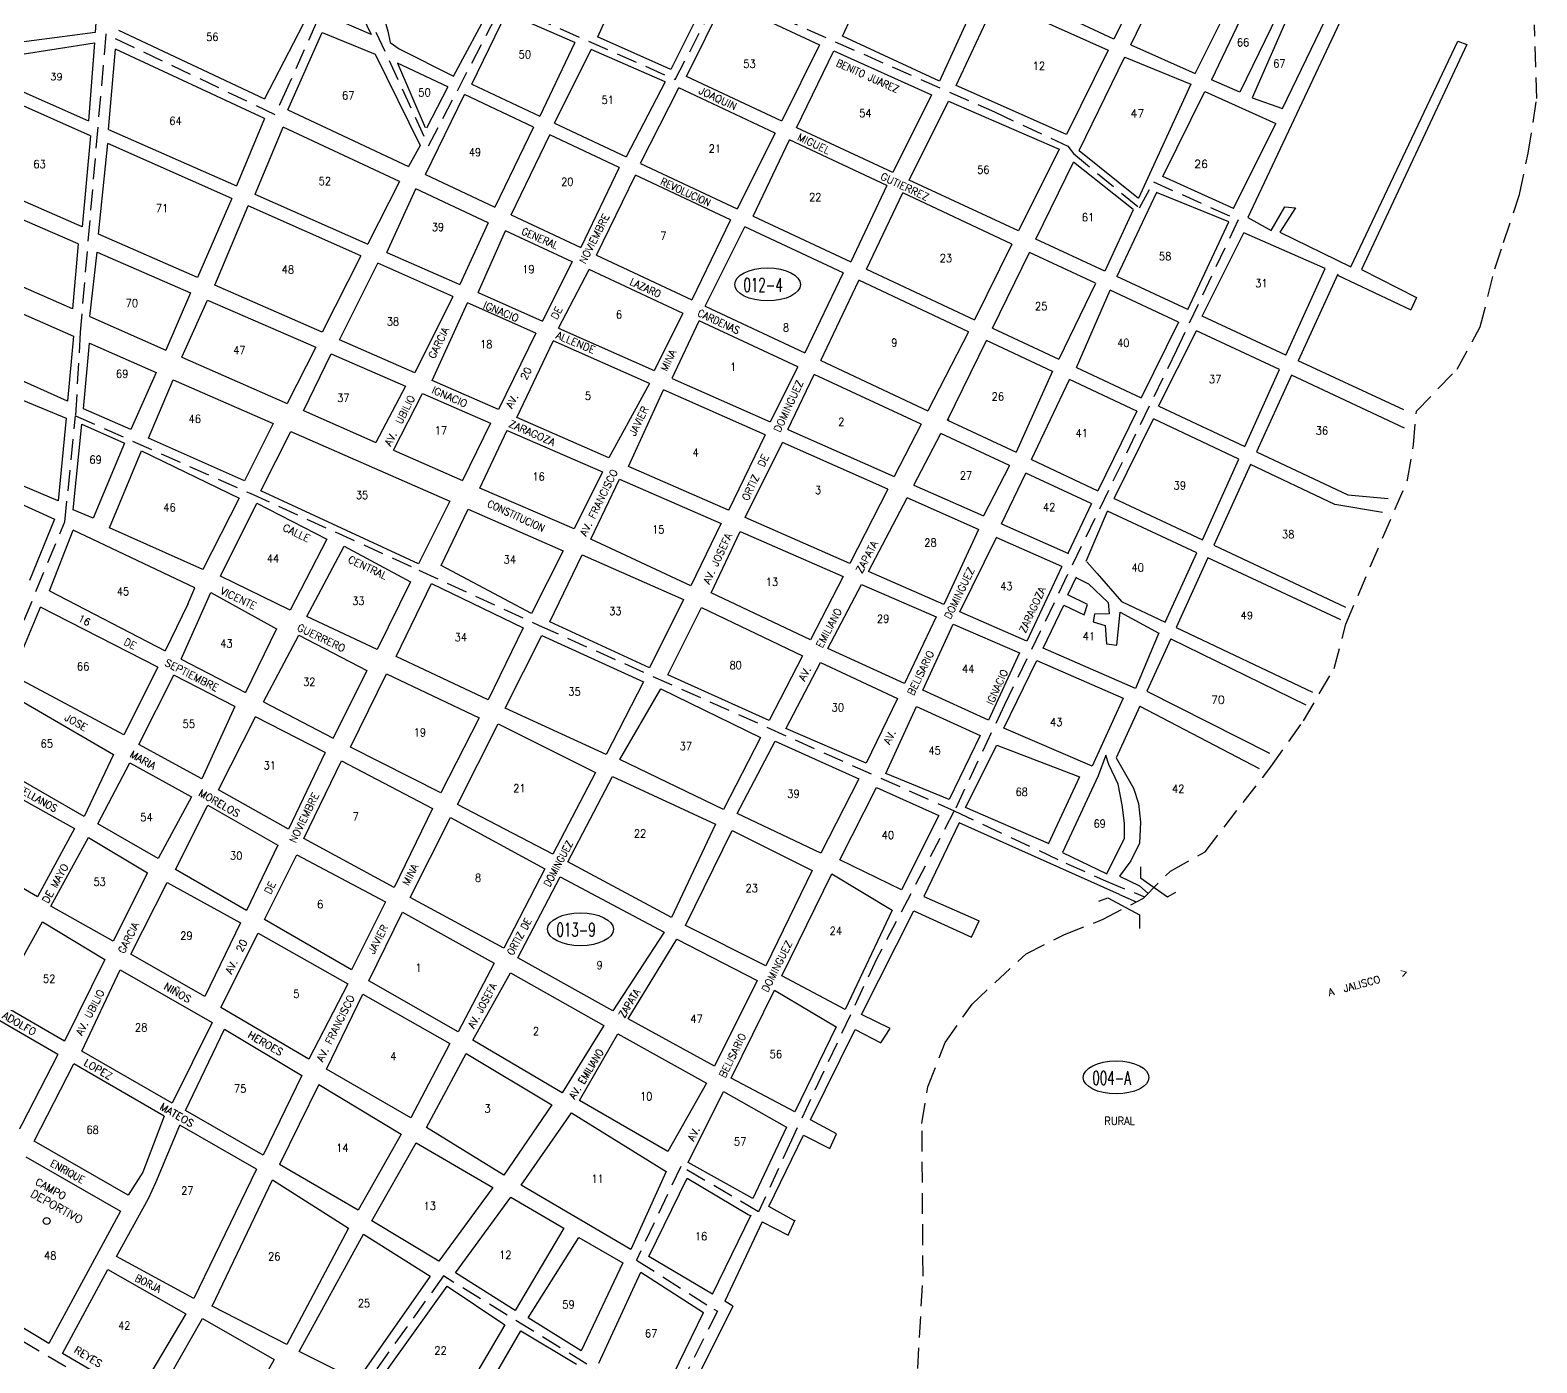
# Model space of a CAD drawing. Extents: x 601427 to 603706, y 1848435 to 1851452.
# Drawn here: x 602256 to 603706, y 1849515 to 1850797 of the extents above; entities that cross this region are included whole.
import ezdxf

# ---------------------------------------------------------------- set-up
doc = ezdxf.new("R2010")
doc.units = 0
doc.header["$LTSCALE"] = 80
doc.header["$MEASUREMENT"] = 0
doc.linetypes.add('HIDDEN', pattern=[0.375, 0.25, -0.125])
doc.layers.get('0').update_dxf_attribs({"linetype": 'CONTINUOUS'})
for name, color, linetype in [('4', 9, 'CONTINUOUS'), ('C', 1, 'CONTINUOUS'), ('D', 6, 'CONTINUOUS'), ('F', 15, 'CONTINUOUS')]:
    doc.layers.add(name, color=color, linetype=linetype)
doc.styles.add('ROMANS', font='romans', dxfattribs={"height": 7})

# ---------------------------------------------------------------- blocks, each defined once
blk = doc.blocks.new('ELL')
blk.add_circle((0, 0), 1)

msp = doc.modelspace()

# ---------------------------------------------------------------- linework, layer by layer
at = {"layer": '4', "color": 9, "linetype": 'HIDDEN'}
for points in [[(602556.9457, 1850860.131316), (602504.373433, 1850742.925361), (602492.096073, 1850715.725075), (602329.205836, 1850793.288524), (602304.491456, 1850506.640993), (602300.17005, 1850426.130109), (602468.092082, 1850351.522387), (602630.521338, 1850277.700009), (602746.076606, 1850224.356237), (603145.523089, 1850045.877303), (603071.074242, 1849904.062343), (602988.861399, 1849729.247604), (602957.24651, 1849660.233606), (602882.439843, 1849703.979447), (602839.821229, 1849613.729503), (602914.288193, 1849566.457376), (602917.667796, 1849564.766429), (602868.663561, 1849466.691518), (602654.05881, 1849598.585364), (602501.58863, 1849386.093551)], [(602563.962459, 1850849.579411), (602639.668967, 1850685.670817), (602711.246029, 1850822.72044), (602877.112106, 1850749.719133), (602921.15353, 1850834.36408), (603184.147875, 1850718.434226), (603254.901493, 1850685.583414), (603260.11925, 1850678.272885), (603323.775889, 1850626.054816), (603337.342057, 1850651.119489), (603418.73907, 1850614.566841), (603359.256638, 1850489.243476), (603193.975439, 1850148.141781), (603145.523089, 1850045.877303), (603252.717718, 1849995.707127), (603290.956738, 1849978.774692), (603328.638906, 1849963.184639)], [(603108.578646, 1849479.509985), (603115.447443, 1849598.312631), (603114.454881, 1849745.152265), (603120.015028, 1849780.389413), (603136.69547, 1849823.044908), (603162.642824, 1849860.136643), (603214.537532, 1849908.355899), (603251.605181, 1849926.901767), (603288.67283, 1849941.738461), (603327.593861, 1849962.138915), (603353.541215, 1849988.103129), (603386.902099, 1850006.648997), (603449.917102, 1850088.250814), (603481.424603, 1850132.760896), (603511.078722, 1850182.834739), (603522.199017, 1850225.490234), (603581.660915, 1850364.584241), (603587.257285, 1850398.184989), (603590.055471, 1850430.385706), (603629.230064, 1850470.98661), (603651.615546, 1850511.587514), (603665.606473, 1850567.588761), (603674.001029, 1850592.789322), (603689.224005, 1850639.06308), (603697.619023, 1850678.663962), (603706.01404, 1850731.465138), (603703.615463, 1850802.266715)], [(602342.629881, 1849480.650681), (602126.616578, 1849607.312831), (602049.039614, 1849657.841229), (602028.760615, 1849706.315036), (602009.608228, 1849759.298034), (602108.749999, 1849950.938666), (602227.496601, 1850174.01636), (602289.838129, 1850324.001519), (602300.17005, 1850426.130109)]]:
    msp.add_lwpolyline(points, dxfattribs=at)
at = {"layer": 'D', "color": 6, "linetype": 'CONTINUOUS'}
msp.add_circle((602272.251358, 1849651.397848), 3.271775, dxfattribs=at)
at = {"layer": 'F'}
for p, q in [((602340.8125, 1851094.125), (602318.875, 1850794.75)), ((602802.4375, 1850790.75), (602836.4375, 1850865.625)), ((603037.875, 1850791.25), (603075.375, 1850872)), ((603377.1875, 1850755.375), (603420.375, 1850841.875)), ((603435.5625, 1850838.25), (603392.9375, 1850749.25)), ((602908.375, 1850830.25), (602872.6875, 1850759.125)), ((602887.75, 1850752.375), (602924.125, 1850825.625)), ((602924.125, 1850825.625), (603015.875, 1850783.125)), ((603168.9375, 1850830.5), (603131.3125, 1850748.125)), ((603147.375, 1850744), (603185.875, 1850826)), ((603185.875, 1850826), (603293.5, 1850777.75)), ((603298.875, 1850788.5), (603222.5625, 1850824.125)), ((602519.1875, 1850802.875), (602482, 1850730.875)), ((602681.25, 1850745), (602714.8125, 1850813.875)), ((602504.4375, 1850720.375), (602537.25, 1850794.875)), ((603131.3125, 1850748.125), (603037.875, 1850791.25)), ((602318.1875, 1850784.875), (602312.6875, 1850710)), ((602331.8125, 1850701.5), (602338.5, 1850778.875)), ((602780.5, 1850785.25), (602746.6875, 1850714.375)), ((602760.8125, 1850707.75), (602796.0625, 1850778.5)), ((603015.875, 1850783.125), (602979.625, 1850709.75)), ((602993.875, 1850703), (603029.5625, 1850777.125)), ((603029.5625, 1850777.125), (603123.625, 1850734.875)), ((603315.25, 1850783), (603377.1875, 1850755.375)), ((602867.5, 1850747.25), (602829.9375, 1850675.375)), ((602636.9375, 1850658.125), (602674.1875, 1850735.125)), ((602843.6875, 1850669), (602880.4375, 1850741.625)), ((603123.625, 1850734.875), (603086.4375, 1850660.125)), ((603253.375, 1850696.75), (603147.375, 1850744)), ((603102.1875, 1850652.75), (603139.8125, 1850728.75)), ((603139.8125, 1850728.75), (603246.375, 1850682.625)), ((602481.75, 1850712.25), (602454.875, 1850647.25)), ((602472.75, 1850639.375), (602499.6875, 1850703.875)), ((602740.6875, 1850703.75), (602703.4375, 1850626.75)), ((602314.4375, 1850695.5), (602306.3125, 1850607.75)), ((602322.0625, 1850600.875), (602331.1875, 1850688)), ((602719.125, 1850619.375), (602756.375, 1850696.375)), ((602973.1875, 1850698.125), (602936.75, 1850625.25)), ((602951.9375, 1850618.25), (602987, 1850691.625)), ((603246.25, 1850682.5), (603245.5625, 1850683)), ((602823.125, 1850665), (602786.25, 1850587.875)), ((602611.8125, 1850651.625), (602581.4375, 1850591.375)), ((602599.625, 1850583.25), (602627.4375, 1850644.375)), ((602801.4375, 1850580.75), (602838.9375, 1850657.5)), ((603080.625, 1850647.75), (603046.125, 1850574.125)), ((603414.0625, 1850625.5), (603346.0625, 1850656.25)), ((602450.4375, 1850635.125), (602417.375, 1850559.125)), ((603060.9375, 1850567.125), (603096, 1850640.5)), ((602434.125, 1850551.75), (602466.1875, 1850628.125)), ((602930.125, 1850614.625), (602892.875, 1850537.75)), ((603317.625, 1850624.375), (603290.4375, 1850565.375)), ((602697.125, 1850611.875), (602669.9375, 1850552.25)), ((602687.3125, 1850544.625), (602713.8125, 1850604.125)), ((602906, 1850531.5), (602944.125, 1850608)), ((603383.9375, 1850521.875), (603424.125, 1850602.25)), ((602302.5625, 1850591.375), (602297.1875, 1850528.875)), ((602313.8125, 1850521.625), (602321, 1850583.375)), ((602574.5625, 1850580.125), (602537.5, 1850506.5)), ((602553.9375, 1850499.25), (602590.8125, 1850573)), ((602777.75, 1850574.375), (602749.4375, 1850517.125)), ((602764.875, 1850510.375), (602794.125, 1850566.75)), ((603038.625, 1850563.5), (603001.75, 1850486.5)), ((603514.25, 1850561.5), (603584.6875, 1850528.125)), ((602410.6875, 1850544.375), (602387, 1850489.375)), ((603017, 1850479.375), (603053.8125, 1850556.375)), ((603281.375, 1850553.5), (603246, 1850480.5)), ((603263, 1850472.5), (603295.5625, 1850546.875)), ((602402.4375, 1850482.5), (602427.1875, 1850537.25)), ((602662.9375, 1850541), (602626.625, 1850467.375)), ((602643.25, 1850460.125), (602677.125, 1850534.625)), ((602884.5, 1850524.625), (602856.9375, 1850469.625)), ((602874.0625, 1850462.125), (602900, 1850517.375)), ((603361.3125, 1850516), (603325.1875, 1850443.375)), ((602298.25, 1850502.625), (602292.25, 1850440.25)), ((602742.8125, 1850505.5), (602707.125, 1850432.125)), ((603342.125, 1850435.375), (603378.6875, 1850507.875)), ((602307.875, 1850432.875), (602313.5, 1850496)), ((602531.25, 1850492), (602503.75, 1850438)), ((602519.5, 1850431), (602545.9375, 1850485.625)), ((602724.5, 1850424.5), (602759.6875, 1850498)), ((602995, 1850473.125), (602968.4375, 1850420.375)), ((602292.25, 1850440.25), (602238, 1850464.625)), ((602377.6875, 1850467.875), (602353.3125, 1850413)), ((602370.4375, 1850404.625), (602394.125, 1850460.625)), ((602852.1875, 1850457), (602813.1875, 1850385.625)), ((602985.3125, 1850413), (603010.5625, 1850465.875)), ((603239.875, 1850468.875), (603205.0625, 1850391)), ((603219.9375, 1850384), (603256.25, 1850461.125)), ((602231.375, 1850448.375), (602291, 1850423.875)), ((602617.4375, 1850454.625), (602589.125, 1850400.375)), ((602605.9375, 1850393), (602633.9375, 1850447.375)), ((602832.0625, 1850377.375), (602865.8125, 1850451)), ((602353.3125, 1850413), (602307.875, 1850432.875)), ((603321.1875, 1850430.625), (603283.6875, 1850354)), ((602291, 1850423.875), (602283.4375, 1850344.375)), ((602297.75, 1850335.625), (602306.0625, 1850417.875)), ((602306.0625, 1850417.875), (602347.0625, 1850399.625)), ((602490.125, 1850418.625), (602462.6875, 1850363.375)), ((602699.3125, 1850419), (602672.25, 1850363.875)), ((602688.9375, 1850356.5), (602715.3125, 1850412.125)), ((603139.875, 1850421.625), (603140.4375, 1850422.625)), ((603299.375, 1850346.625), (603337.0625, 1850423.125)), ((602347.0625, 1850399.625), (602317, 1850327.625)), ((602462.6875, 1850363.375), (602370.4375, 1850404.625)), ((602478.4375, 1850353.875), (602507.125, 1850411.125)), ((602963.625, 1850407.625), (602928.25, 1850335.125)), ((602944.3125, 1850328.125), (602980.125, 1850400.375)), ((602332.75, 1850318.375), (602363.5, 1850392.5)), ((602363.5, 1850392.5), (602457.375, 1850346.875)), ((602283.4375, 1850344.375), (602203.4375, 1850378)), ((602807.1875, 1850372.125), (602779.9375, 1850317.25)), ((603198.5, 1850378.375), (603173.625, 1850329.75)), ((603190.9375, 1850322.125), (603214.4375, 1850370.875)), ((602197.125, 1850364.375), (602279.8125, 1850326.75)), ((602629.89517, 1850283.54596), (602478.4375, 1850353.875)), ((602779.9375, 1850317.25), (602688.9375, 1850356.5)), ((602795.6875, 1850307.5), (602823.4375, 1850365.125)), ((602457.375, 1850346.875), (602422.6875, 1850278.125)), ((602439.5625, 1850271.875), (602474.4375, 1850342.125)), ((602474.4375, 1850342.125), (602542.011915, 1850307.399026)), ((603277.375, 1850341.625), (603254.75, 1850293.75)), ((602279.8125, 1850326.75), (602255.75, 1850267.75)), ((602317, 1850327.625), (602297.75, 1850335.625)), ((602651.875, 1850282.125), (602677.8125, 1850336.25)), ((603272.5, 1850286.25), (603292.875, 1850334.375)), ((602274.9375, 1850257.75), (602297.8125, 1850316)), ((602415, 1850260.625), (602297.8125, 1850316)), ((602422.6875, 1850278.125), (602332.75, 1850318.375)), ((602921.3125, 1850322.625), (602892.1875, 1850262.5)), ((602911.625, 1850255.75), (602939.5, 1850314.625)), ((603168.75, 1850316.75), (603135.375, 1850244.375)), ((602542.011915, 1850307.399026), (602506.5, 1850239.125)), ((602522.625, 1850233), (602558.501851, 1850300.703393)), ((602558.501851, 1850300.703393), (602622.375, 1850266.375)), ((602769.25, 1850296.25), (602738.875, 1850235.75)), ((602892.1875, 1850262.5), (602795.6875, 1850307.5)), ((603150.875, 1850237.625), (603186, 1850309.125)), ((602738.875, 1850235.75), (602651.875, 1850282.125)), ((602756.4375, 1850228), (602787.375, 1850292.25)), ((602787.375, 1850292.25), (602885.0625, 1850249.5)), ((603249.0625, 1850281.125), (603215.25, 1850209.375)), ((602506.5, 1850239.125), (602439.5625, 1850271.875)), ((603254.75, 1850253.75), (603263.0625, 1850271.25)), ((602274.9375, 1850257.75), (602386.375, 1850199.875)), ((602401.625, 1850192), (602430.25, 1850256.125)), ((602408.1875, 1850245), (602415, 1850260.625)), ((602415, 1850260.625), (602415, 1850260.625)), ((602430.25, 1850256.125), (602493.5625, 1850221)), ((602622.375, 1850266.375), (602590.1875, 1850201.125)), ((602608.5, 1850194.375), (602642.5, 1850264.75)), ((602642.5, 1850264.75), (602730.875, 1850222)), ((603007.25, 1850210.5), (602911.625, 1850255.75)), ((603273.8125, 1850244.375), (603254.75, 1850253.75)), ((602239.0625, 1850176.5), (602266.4375, 1850242)), ((602379.25, 1850184.375), (602266.4375, 1850242)), ((602408.1875, 1850245), (602386.375, 1850199.875)), ((602885.0625, 1850249.5), (602852.1875, 1850183.5)), ((602870.0625, 1850176.75), (602902.375, 1850241.625)), ((602902.375, 1850241.625), (602999.375, 1850195.125)), ((603231.0625, 1850202.375), (603250.8125, 1850244)), ((603250.8125, 1850244), (603270.4375, 1850234.625)), ((603270.4375, 1850234.625), (603273.8125, 1850244.375)), ((602590.1875, 1850201.125), (602522.625, 1850233)), ((602852.1875, 1850183.5), (602756.4375, 1850228)), ((603128, 1850232.75), (603097.6875, 1850168.5)), ((603115.125, 1850162.125), (603144.5, 1850225.625)), ((602493.5625, 1850221), (602463.75, 1850159.75)), ((602480.875, 1850150.875), (602514.9375, 1850214.875)), ((602514.9375, 1850214.875), (602580.375, 1850181)), ((602730.875, 1850222), (602697, 1850152.875)), ((602713.5625, 1850144.875), (602748.625, 1850214.625)), ((602748.625, 1850214.625), (602846.5625, 1850170)), ((602697, 1850152.875), (602608.5, 1850194.375)), ((603097.6875, 1850168.5), (603024, 1850202.25)), ((603208.3125, 1850197.875), (603178.5, 1850133.375)), ((602379.25, 1850184.375), (602346.6875, 1850119.125)), ((602401.625, 1850192), (602463.75, 1850159.75)), ((602580.375, 1850181), (602548.0625, 1850116)), ((603016.875, 1850188.75), (603091, 1850154.25)), ((603193.3125, 1850125.625), (603225.0625, 1850190.625)), ((602346.6875, 1850119.125), (602239.0625, 1850176.5)), ((602360.9375, 1850109.75), (602394.625, 1850176.625)), ((602453.4375, 1850146.5), (602394.625, 1850176.625)), ((602564.5625, 1850107.375), (602599.125, 1850177.875)), ((602599.125, 1850177.875), (602688.4375, 1850135.625)), ((602846.5625, 1850170), (602810.5625, 1850100.375)), ((602967.5, 1850132.875), (602870.0625, 1850176.75)), ((602229.25, 1850162.875), (602336.6875, 1850100.375)), ((602480.875, 1850150.875), (602548.0625, 1850116)), ((602823.75, 1850095.25), (602863.125, 1850163.25)), ((602863.125, 1850163.25), (602959.0625, 1850116.5)), ((603091, 1850154.25), (603060.6875, 1850092)), ((603178.5, 1850133.375), (603115.125, 1850162.125)), ((603330.6875, 1850161.125), (603448.75, 1850101.375)), ((602453.4375, 1850146.5), (602421.4375, 1850076.75)), ((602437.5, 1850066.375), (602473.125, 1850136.5)), ((602540.375, 1850102.125), (602473.125, 1850136.5)), ((602810.5625, 1850100.375), (602713.5625, 1850144.875)), ((603079.8125, 1850082), (603109.3125, 1850146.375)), ((603109.3125, 1850146.375), (603170.5625, 1850118.5)), ((603324.0625, 1850146.625), (603438.8125, 1850086.625)), ((602688.4375, 1850135.625), (602651.6875, 1850063.25)), ((602667.625, 1850052.125), (602706.6875, 1850129.75)), ((602706.6875, 1850129.75), (602800.375, 1850083)), ((603060.6875, 1850092), (602983.5, 1850125.25)), ((602421.4375, 1850076.75), (602360.9375, 1850109.75)), ((602651.6875, 1850063.25), (602564.5625, 1850107.375)), ((602936.5, 1850043.5), (602973.1875, 1850113.125)), ((602973.1875, 1850113.125), (603053.5625, 1850076.75)), ((603170.5625, 1850118.5), (603140.4375, 1850057)), ((603156.3125, 1850049.375), (603186.5, 1850109.25)), ((602308.375, 1850040.5), (602198.625, 1850103.625)), ((602336.6875, 1850100.375), (602308.375, 1850040.5)), ((602540.375, 1850102.125), (602505.125, 1850028.5)), ((602519.75, 1850019.25), (602556, 1850094.25)), ((602556, 1850094.25), (602643.5, 1850048.125)), ((602923.5625, 1850047.25), (602823.75, 1850095.25)), ((602192.8125, 1850088.5), (602299.1875, 1850028.875)), ((602321.4375, 1850033.5), (602352.4375, 1850092.25)), ((602352.4375, 1850092.25), (602411.6875, 1850059.5)), ((602800.375, 1850083), (602759.3125, 1850004.375)), ((602773.875, 1849997), (602816.6875, 1850079)), ((602816.6875, 1850079), (602915.8125, 1850033.25)), ((603140.4375, 1850057), (603079.8125, 1850082)), ((602505.125, 1850028.5), (602437.5, 1850066.375)), ((603053.5625, 1850076.75), (603017, 1850005.25)), ((603035.4375, 1849998.75), (603070.6875, 1850068.5)), ((603070.6875, 1850068.5), (603130.75, 1850041.5)), ((602411.6875, 1850059.5), (602379.4375, 1850000)), ((602396.3125, 1849989.5), (602427.5, 1850051.625)), ((602427.5, 1850051.625), (602494.5625, 1850013.125)), ((602759.3125, 1850004.375), (602667.625, 1850052.125)), ((603236.0625, 1850014.75), (603156.3125, 1850049.375)), ((602643.5, 1850048.125), (602606.5625, 1849972.25)), ((602621.875, 1849962.75), (602660.8125, 1850039.625)), ((602660.8125, 1850039.625), (602751.5, 1849990.125)), ((603017, 1850005.25), (602936.5, 1850043.5)), ((603130.75, 1850041.5), (603094.6875, 1849970.125)), ((602263.5, 1849963.125), (602158.4375, 1850024.625)), ((602299.1875, 1850028.875), (602263.5, 1849963.125)), ((602276.25, 1849954.375), (602312.6875, 1850020.375)), ((602312.6875, 1850020.375), (602369.4375, 1849986.5)), ((602379.4375, 1850000), (602321.4375, 1850033.5)), ((602915.8125, 1850033.25), (602873.4375, 1849943.375)), ((602886.8125, 1849935.75), (602931.9375, 1850027)), ((602931.9375, 1850027), (603008.75, 1849988.625)), ((603150.125, 1850034.5), (603116.3125, 1849963.625)), ((603304.5625, 1849965.625), (603150.125, 1850034.5)), ((602494.5625, 1850013.125), (602464.5625, 1849950.25)), ((602606.5625, 1849972.25), (602519.75, 1850019.25)), ((602481.8125, 1849941.375), (602513, 1850003.625)), ((602513, 1850003.625), (602598.375, 1849958.375)), ((602873.4375, 1849943.375), (602773.875, 1849997)), ((603094.6875, 1849970.125), (603035.4375, 1849998.75)), ((602369.4375, 1849986.5), (602336.4375, 1849920.625)), ((602353.25, 1849908.125), (602388.375, 1849977)), ((602388.375, 1849977), (602458.75, 1849938.375)), ((602464.5625, 1849950.25), (602396.3125, 1849989.5)), ((602751.5, 1849990.125), (602712, 1849913.75)), ((602725.5625, 1849904.625), (602766.4375, 1849982.625)), ((602766.4375, 1849982.625), (602866.3125, 1849929.25)), ((603008.75, 1849988.625), (602964.1875, 1849897)), ((602979.6875, 1849887.25), (603027.6875, 1849985.375)), ((603027.6875, 1849985.375), (603085.625, 1849950.5)), ((602712, 1849913.75), (602621.875, 1849962.75)), ((603116.3125, 1849963.625), (603169.5, 1849940.25)), ((602336.4375, 1849920.625), (602276.25, 1849954.375)), ((602598.375, 1849958.375), (602565.5, 1849893)), ((602582.25, 1849882.5), (602614.5, 1849948.375)), ((602614.5, 1849948.375), (602702.875, 1849899.5)), ((603085.625, 1849950.5), (603040.5625, 1849854.875)), ((603056.3125, 1849850), (603106.625, 1849949.75)), ((603106.625, 1849949.75), (603162.1875, 1849924.375)), ((602225, 1849861.5), (602268.1875, 1849939.25)), ((602268.1875, 1849939.25), (602328.1875, 1849903)), ((602458.75, 1849938.375), (602424.625, 1849867.5)), ((602565.5, 1849893), (602481.8125, 1849941.375)), ((602964.1875, 1849897), (602886.8125, 1849935.75)), ((602439.9375, 1849856.875), (602475.8125, 1849928.25)), ((602475.8125, 1849928.25), (602562.125, 1849879.625)), ((602866.3125, 1849929.25), (602816.875, 1849853.5)), ((602831.625, 1849845.75), (602878.4375, 1849922.5)), ((602878.4375, 1849922.5), (602955.9375, 1849882.875)), ((602424.625, 1849867.5), (602353.25, 1849908.125)), ((602816.875, 1849853.5), (602725.5625, 1849904.625)), ((602328.1875, 1849903), (602289.3125, 1849824.5)), ((602306.1875, 1849814.875), (602342.9375, 1849893)), ((602342.9375, 1849893), (602431.4375, 1849842.5)), ((602702.875, 1849899.5), (602668.1875, 1849833.375)), ((602682.1875, 1849825.5), (602718.625, 1849890.125)), ((602718.625, 1849890.125), (602808.4375, 1849839.5)), ((602562.125, 1849879.625), (602524.5, 1849807.125)), ((602668.1875, 1849833.375), (602582.25, 1849882.5)), ((602955.9375, 1849882.875), (602914.6875, 1849800.25)), ((603040.5625, 1849854.875), (602979.6875, 1849887.25)), ((602289.3125, 1849824.5), (602225, 1849861.5)), ((602541.625, 1849797.375), (602576.4375, 1849869.5)), ((602576.4375, 1849869.5), (602660.25, 1849822.125)), ((602930.75, 1849788.875), (602972.6875, 1849873.625)), ((602972.6875, 1849873.625), (603031.875, 1849838.125)), ((602283, 1849811.5), (602217.8125, 1849849.25)), ((602524.5, 1849807.125), (602439.9375, 1849856.875)), ((603083.75, 1849836.625), (603056.3125, 1849850)), ((602431.4375, 1849842.5), (602393.1875, 1849764.875)), ((602808.4375, 1849839.5), (602768.3125, 1849774.75)), ((602914.6875, 1849800.25), (602831.625, 1849845.75)), ((603031.875, 1849838.125), (602992.0625, 1849756.5)), ((603007.0625, 1849748.875), (603050.1875, 1849835.5)), ((603050.1875, 1849835.5), (603075, 1849822.75)), ((603075, 1849822.75), (603083.75, 1849836.625)), ((602660.25, 1849822.125), (602622.8125, 1849750.625)), ((602768.3125, 1849774.75), (602682.1875, 1849825.5)), ((602785, 1849767.375), (602821.9375, 1849831.375)), ((602821.9375, 1849831.375), (602907.124135, 1849783.998476)), ((602283, 1849811.5), (602224.875, 1849699.375)), ((602260.4375, 1849728.25), (602298.4375, 1849802.625)), ((602385.375, 1849752.375), (602298.4375, 1849802.625)), ((602393.1875, 1849764.875), (602306.1875, 1849814.875)), ((602637.625, 1849741.25), (602675.75, 1849812.625)), ((602675.75, 1849812.625), (602758.3125, 1849763.125)), ((602622.8125, 1849750.625), (602541.625, 1849797.375)), ((602992.0625, 1849756.5), (602930.75, 1849788.875)), ((602534.087455, 1849782.804001), (602496.373139, 1849705.689629)), ((602534.087455, 1849782.804001), (602613.3125, 1849735)), ((602907.124135, 1849783.998476), (602869.875, 1849718.375)), ((602889.5, 1849707.75), (602923.625, 1849776)), ((602923.625, 1849776), (602983.9375, 1849741.75)), ((602758.3125, 1849763.125), (602712.1875, 1849695.375)), ((602869.875, 1849718.375), (602785, 1849767.375)), ((602385.375, 1849752.375), (602364.9375, 1849698.5)), ((602728.875, 1849686), (602777.125, 1849755.625)), ((602777.125, 1849755.625), (602868.375, 1849699.125)), ((603032.25, 1849735.25), (603007.0625, 1849748.875)), ((602377.25, 1849688.5), (602400.3125, 1849743.75)), ((602474.125, 1849701.125), (602400.3125, 1849743.75)), ((602613.3125, 1849735), (602571.9375, 1849661.875)), ((602712.1875, 1849695.375), (602637.625, 1849741.25)), ((602983.9375, 1849741.75), (602951.5625, 1849673.125)), ((602967.1875, 1849665.375), (603000.3125, 1849734.125)), ((603000.3125, 1849734.125), (603025.875, 1849721)), ((602350.6875, 1849676.125), (602260.4375, 1849728.25)), ((602585.25, 1849651.5), (602627.75, 1849726.75)), ((602627.75, 1849726.75), (602701.625, 1849683.625)), ((602252.375, 1849713), (602343.3125, 1849660.875)), ((602474.125, 1849701.125), (602413.8125, 1849576.75)), ((602571.9375, 1849661.875), (602496.373139, 1849705.689629)), ((602951.5625, 1849673.125), (602889.5, 1849707.75)), ((602364.9375, 1849698.5), (602350.6875, 1849676.125)), ((602370.3125, 1849673.125), (602377.25, 1849688.5)), ((602431.5625, 1849569.625), (602489.5, 1849690.875)), ((602489.5, 1849690.875), (602562.5625, 1849644.5)), ((602868.375, 1849699.125), (602834.375, 1849623.875)), ((602339.4375, 1849617.375), (602370.3125, 1849673.125)), ((602701.625, 1849683.625), (602649.75, 1849612.625)), ((602665.625, 1849601.5), (602719, 1849674.25)), ((602719, 1849674.25), (602769.875, 1849644.375)), ((602834.375, 1849623.875), (602728.875, 1849686)), ((602343.3125, 1849660.875), (602274.3125, 1849533.625)), ((602991.9375, 1849651.5), (602967.1875, 1849665.375)), ((602562.5625, 1849644.5), (602503.25, 1849532.625)), ((602649.75, 1849612.625), (602585.25, 1849651.5)), ((602769.875, 1849644.375), (602723.125, 1849565.25)), ((602947.125, 1849657.5), (602949.5625, 1849656.25)), ((602960.625, 1849650.5), (602985.6875, 1849637.625)), ((602515.375, 1849525.875), (602577.0625, 1849638.875)), ((602577.0625, 1849638.875), (602641.1875, 1849598.25)), ((602735.4375, 1849558.25), (602784.1875, 1849635.5)), ((602784.1875, 1849635.5), (602826.6875, 1849611)), ((602413.8125, 1849576.75), (602339.4375, 1849617.375)), ((602913, 1849581.125), (602851.75, 1849617.125)), ((602287.5625, 1849524), (602331, 1849604.875)), ((602331, 1849604.875), (602406.3125, 1849562.125)), ((602723.125, 1849565.25), (602665.625, 1849601.5)), ((602826.6875, 1849611), (602786.6875, 1849526.625)), ((602803.4375, 1849514.75), (602844, 1849602.25)), ((602844, 1849602.25), (602904.3125, 1849563.375)), ((602274.3125, 1849533.625), (602188.3125, 1849585.375)), ((602641.1875, 1849598.25), (602571.1875, 1849497.875)), ((602586.4375, 1849489.375), (602657.625, 1849588.625)), ((602657.625, 1849588.625), (602713.0625, 1849551.5)), ((602932.5625, 1849569.625), (602924.8125, 1849574.125)), ((602406.3125, 1849562.125), (602358.9375, 1849482.375)), ((602373.5, 1849472.25), (602422.3125, 1849557.5)), ((602422.3125, 1849557.5), (602491.25, 1849518.25)), ((602503.25, 1849532.625), (602431.5625, 1849569.625)), ((602786.6875, 1849526.625), (602735.4375, 1849558.25)), ((602713.0625, 1849551.5), (602655.3125, 1849453.375)), ((602670.5625, 1849446.25), (602728.5625, 1849545.625)), ((602728.5625, 1849545.625), (602782, 1849513.625)), ((602358.9375, 1849482.375), (602287.5625, 1849524)), ((602491.25, 1849518.25), (602443.25, 1849432.25)), ((602571.1875, 1849497.875), (602515.375, 1849525.875))]:
    msp.add_line(p, q, dxfattribs=at)
at = {"layer": 'F', "color": 15, "linetype": 'CONTINUOUS'}
for points in [[(603343.630811, 1850878.78653), (603298.876368, 1850788.556525)], [(602602.231684, 1850863.010949), (602604.083409, 1850851.960461), (602602.575982, 1850841.983217), (602600.883251, 1850829.648474), (602598.205363, 1850815.453018), (602597.422084, 1850807.328075), (602600.393879, 1850796.18878), (602602.835242, 1850785.293671), (602611.397839, 1850779.037603), (602663.716765, 1850752.766664), (602700.089031, 1850820.314866)], [(603315.224706, 1850783.043921), (603358.788244, 1850872.363256)], [(603425.610285, 1850852.428839), (603519.121823, 1850810.381227), (603427.905723, 1850616.706715), (603450.512117, 1850604.371223), (603463.630638, 1850627.002851), (603473.852069, 1850626.025856), (603458.662294, 1850602.804916), (603526.885731, 1850569.469396), (603629.89007, 1850786.516506), (603638.621148, 1850783.139955), (603537.427053, 1850566.673745), (603590.284822, 1850539.897611), (603584.71314, 1850528.083801)], [(603435.570557, 1850838.243561), (603462.50007, 1850824.233307), (603420.096008, 1850737.427971), (603392.943303, 1850749.312309)], [(602780.473606, 1850785.242318), (602714.802291, 1850813.895332)], [(602318.892156, 1850794.688607), (602240.722694, 1850784.597594), (602224.03468, 1850749.164053)], [(602341.438991, 1850796.988218), (602482.023867, 1850730.891386)], [(602537.2626, 1850794.855277), (602588.302573, 1850774.112817), (602631.635823, 1850686.151343), (602620.373198, 1850665.845609)], [(602872.669382, 1850759.14657), (602802.412115, 1850790.711968)], [(602235.774314, 1850743.979686), (602244.485929, 1850773.222524), (602318.177321, 1850784.922554)], [(602481.753723, 1850712.206913), (602338.509412, 1850778.932329)], [(602867.483731, 1850747.278981), (602796.045135, 1850778.448313)], [(603293.510778, 1850777.738892), (603253.365346, 1850696.801174)], [(602658.10984, 1850742.637509), (602609.747165, 1850765.397812), (602636.561858, 1850703.554618)], [(603265.57026, 1850681.236257), (603309.489821, 1850771.285553)], [(602681.241107, 1850745.043816), (602746.658998, 1850714.392663)], [(602979.61098, 1850709.690359), (602887.730165, 1850752.36267)], [(602235.774314, 1850743.979686), (602312.694101, 1850710.01096)], [(602658.10984, 1850742.637509), (602637.631132, 1850702.805236)], [(602740.703742, 1850703.767403), (602674.186004, 1850735.07179)], [(602973.164149, 1850698.078297), (602880.440003, 1850741.564631)], [(603346.0625, 1850656.25), (603386.627903, 1850738.178353)], [(603386.627903, 1850738.178353), (603454.826085, 1850707.416524)], [(602314.458709, 1850695.448486), (602240.928258, 1850728.048081)], [(602504.452787, 1850720.346293), (602620.373198, 1850665.845609)], [(602331.831416, 1850701.559685), (602454.865247, 1850647.226429)], [(602611.813876, 1850651.622882), (602499.699081, 1850703.847688)], [(602760.787969, 1850707.772621), (602829.95299, 1850675.365774)], [(603086.442241, 1850660.074595), (602993.892085, 1850703.057769)], [(603414.0625, 1850625.5), (603454.826085, 1850707.416524)], [(602450.413586, 1850635.173132), (602331.170465, 1850688.039358)], [(602823.156142, 1850664.96389), (602756.387729, 1850696.386249)], [(603080.606159, 1850647.68949), (602987.015028, 1850691.582428)], [(603246.350761, 1850682.658979), (603207.306551, 1850603.941447)], [(603265.57026, 1850681.236257), (603322.650294, 1850635.345166)], [(602636.914957, 1850658.068401), (602703.422421, 1850626.799514)], [(602843.657428, 1850668.944644), (602936.781067, 1850625.312133)], [(603224.073448, 1850596.154378), (603260.138112, 1850670.098597)], [(603317.620955, 1850624.419073), (603260.138112, 1850670.098597)], [(602306.321466, 1850607.803601), (602211.80608, 1850649.237218)], [(602697.150312, 1850611.87185), (602627.464171, 1850644.332732)], [(602930.110473, 1850614.629348), (602838.964331, 1850657.524285)], [(603207.306551, 1850603.941447), (603102.184517, 1850652.763393)], [(602302.59249, 1850591.382528), (602204.838318, 1850633.855418)], [(602472.727012, 1850639.338453), (602581.450617, 1850591.324769)], [(603200.99989, 1850591.226507), (603096.014658, 1850640.463119)], [(603370.159003, 1850528.307699), (603409.557221, 1850612.788683), (603340.22446, 1850640.870634), (603301.835188, 1850560.039406)], [(602574.561852, 1850580.132218), (602466.184821, 1850628.180983)], [(602719.125864, 1850619.416445), (602786.246108, 1850587.859455)], [(602951.943019, 1850618.208093), (603046.147207, 1850574.069299)], [(602417.367296, 1850559.123374), (602322.059397, 1850600.904413)], [(602777.750404, 1850574.32708), (602713.807491, 1850604.112678)], [(603038.631559, 1850563.557464), (602944.154079, 1850608.020186)], [(603502.376066, 1850567.895677), (603424.125, 1850602.25)], [(603200.99989, 1850591.226507), (603164.893298, 1850518.431545)], [(603290.425759, 1850565.338299), (603224.073448, 1850596.154378)], [(602297.171903, 1850528.886356), (602182.946515, 1850579.148295)], [(602320.980138, 1850583.393339), (602410.680244, 1850544.419833)], [(602662.940833, 1850540.949554), (602590.782837, 1850572.940674)], [(602599.62266, 1850583.299771), (602669.927561, 1850552.25226)], [(602801.421342, 1850580.724726), (602892.893013, 1850537.718765)], [(603182.208862, 1850510.318444), (603217.822112, 1850583.337119)], [(603281.361284, 1850553.538132), (603217.822112, 1850583.337119)], [(602173.872654, 1850557.203788), (602298.245421, 1850502.681657)], [(602884.521486, 1850524.591458), (602794.106151, 1850566.70832)], [(603159.143586, 1850506.842439), (603053.805421, 1850556.416385)], [(603060.942521, 1850567.137045), (603164.893298, 1850518.431545)], [(603370.159003, 1850528.307699), (603301.835188, 1850560.039406)], [(603464.643878, 1850484.425981), (603502.376066, 1850567.895677)], [(603514.575973, 1850562.27939), (603476.386301, 1850478.972435)], [(602537.525969, 1850506.448263), (602434.104645, 1850551.786062)], [(602687.314469, 1850544.573987), (602749.458486, 1850517.130423)], [(603361.337383, 1850516.030455), (603295.550253, 1850546.883703)], [(602427.171157, 1850537.25475), (602531.27155, 1850492.024511)], [(602742.804305, 1850505.542225), (602677.142668, 1850534.653195)], [(602905.997352, 1850531.557681), (603001.76023, 1850486.534184)], [(602313.802469, 1850521.568504), (602386.980067, 1850489.368588)], [(602995.023012, 1850473.118137), (602900.011682, 1850517.375885)], [(603464.643878, 1850484.425981), (603383.951108, 1850521.902216)], [(602626.647719, 1850467.379106), (602553.939051, 1850499.253103)], [(602764.876329, 1850510.321713), (602856.909189, 1850469.678868)], [(603159.143586, 1850506.842439), (603120.193455, 1850430.852084)], [(603139.112583, 1850421.957142), (603176.52411, 1850498.662866)], [(603239.859118, 1850468.856326), (603176.52411, 1850498.662866)], [(603182.208862, 1850510.318444), (603245.96905, 1850480.443998)], [(603458.361182, 1850470.527644), (603378.687053, 1850507.893702)], [(602313.524253, 1850495.983772), (602377.692092, 1850467.854082)], [(602545.965285, 1850485.640278), (602617.4365, 1850454.586984)], [(602852.197904, 1850457.042767), (602759.689146, 1850498.056361)], [(602402.460381, 1850482.556875), (602503.723337, 1850437.99872)], [(603017.012213, 1850479.363371), (603120.193455, 1850430.852084)], [(603262.986066, 1850472.47078), (603325.187763, 1850443.326556)], [(603424.937637, 1850396.589364), (603458.361182, 1850470.527644)], [(603578.043199, 1850431.759807), (603476.386301, 1850478.972435)], [(602394.104472, 1850460.659276), (602490.123042, 1850418.566967)], [(602707.121708, 1850432.100951), (602643.263974, 1850460.094879)], [(602874.055218, 1850462.10697), (602968.464579, 1850420.414632)], [(603113.556413, 1850417.903446), (603010.571617, 1850465.875357)], [(603321.212602, 1850430.569981), (603256.243908, 1850461.145363)], [(603470.010505, 1850465.064274), (603436.200913, 1850391.312025)], [(603578.661816, 1850414.108322), (603470.010505, 1850465.064274)], [(602633.917035, 1850447.42641), (602699.316121, 1850419.011375)], [(602963.595964, 1850407.654634), (602865.818917, 1850451.003915)], [(602519.514088, 1850431.050407), (602589.120959, 1850400.421697)], [(603342.155738, 1850435.376315), (603424.937637, 1850396.589364)], [(602715.309034, 1850412.062666), (602807.194902, 1850372.139476)], [(602813.217821, 1850385.590579), (602724.506041, 1850424.480014)], [(602985.31137, 1850412.974882), (603087.825522, 1850367.703369)], [(603113.556413, 1850417.903446), (603087.825522, 1850367.703369)], [(603139.112583, 1850421.957142), (603205.068771, 1850390.94744)], [(603419.408235, 1850384.357434), (603337.038627, 1850423.121983)], [(602507.11425, 1850411.118416), (602660.244757, 1850343.989559), (602629.89517, 1850283.54596)], [(603081.508184, 1850355.378461), (602980.097492, 1850400.338711)], [(603106.604663, 1850359.410268), (603132.67515, 1850408.997642)], [(603198.502913, 1850378.334052), (603132.67515, 1850408.997642)], [(602605.962731, 1850393.010909), (602672.250585, 1850363.842647)], [(603219.917023, 1850383.966444), (603283.680854, 1850353.987493)], [(603384.295691, 1850306.682817), (603419.408235, 1850384.357434)], [(603436.200913, 1850391.312025), (603524.024701, 1850350.162727), (603562.835835, 1850346.508707)], [(602928.232828, 1850335.170347), (602832.035306, 1850377.341378)], [(603277.365113, 1850341.598819), (603214.425083, 1850370.917259)], [(603430.598568, 1850379.091071), (603395.080621, 1850301.612217)], [(603557.37406, 1850333.122701), (603511.782236, 1850340.884645), (603430.598568, 1850379.091071)], [(602823.461733, 1850365.071754), (602921.295561, 1850322.564254)], [(603081.508184, 1850355.378461), (603044.928742, 1850284.013238)], [(603106.604663, 1850359.410268), (603173.636215, 1850329.808309)], [(603062.837277, 1850276.162502), (603100.141673, 1850347.117336)], [(603168.751352, 1850316.699357), (603100.141673, 1850347.117336)], [(603299.34664, 1850346.622128), (603384.295691, 1850306.682817)], [(602677.821601, 1850336.28428), (602769.229692, 1850296.213098)], [(603044.928742, 1850284.013238), (602944.325906, 1850328.11547)], [(603378.734062, 1850294.379594), (603292.880814, 1850334.371366)], [(602939.469724, 1850314.667821), (603038.571054, 1850271.609609)], [(603190.948682, 1850322.16291), (603255.419121, 1850293.69197)], [(603249.073479, 1850281.088684), (603185.970638, 1850309.065217)], [(603395.080621, 1850301.612217), (603522.025902, 1850241.928123)], [(603272.923335, 1850285.633819), (603282.950799, 1850274.460628), (603306.297664, 1850247.256002), (603348.479525, 1850227.451671), (603378.734062, 1850294.379594)], [(603389.472048, 1850289.377674), (603358.83377, 1850222.543332)], [(603517.453654, 1850229.761862), (603389.472048, 1850289.377674)], [(603038.571054, 1850271.609609), (603007.251958, 1850210.507138)], [(603135.357291, 1850244.371207), (603062.837277, 1850276.162502)], [(603262.431983, 1850270.663996), (603274.648713, 1850264.525691), (603293.525018, 1850246.321814), (603294.652922, 1850235.645656), (603280.558406, 1850235.19143), (603279.227873, 1850227.832693), (603290.577458, 1850224.279248), (603291.924064, 1850206.816842), (603301.901309, 1850205.309415), (603305.059659, 1850237.026159), (603342.282338, 1850217.062008)], [(603023.99014, 1850202.273297), (603056.376328, 1850263.873453)], [(603056.376328, 1850263.873453), (603128.001077, 1850232.753451)], [(603215.260739, 1850209.343165), (603150.859075, 1850237.575541)], [(603144.487771, 1850225.590201), (603208.290063, 1850197.868951)], [(603342.161359, 1850217.126894), (603319.707591, 1850163.555796), (603231.082579, 1850202.407194)], [(603353.7619, 1850211.479555), (603330.678302, 1850161.124992)], [(602999.390895, 1850195.170477), (602967.484956, 1850132.923096)], [(602983.374859, 1850125.020994), (603016.900064, 1850188.787616)], [(603225.084901, 1850190.571817), (603307.978734, 1850154.555547), (603278.213232, 1850089.059968), (603193.328324, 1850125.578745)], [(603324.036672, 1850146.63694), (603301.21597, 1850096.855859), (603318.088065, 1850067.874886), (603322.743679, 1850053.131926), (603324.629128, 1850035.164324), (603323.710764, 1850015.016117), (603315.374781, 1849998.02551), (603304.361409, 1849983.038864)], [(602959.087872, 1850116.540675), (602923.542286, 1850047.19247)], [(603186.521869, 1850109.202557), (603266.004414, 1850078.737848), (603235.691658, 1850014.008475)], [(603324.635786, 1849992.139583), (603324.635786, 1849981.666623), (603350.799556, 1849963.338942), (603358.648688, 1849967.702675)], [(603304.361409, 1849983.038864), (603323.803575, 1849973.800419), (603331.932889, 1849966.480762)], [(603284.518005, 1849958.975208), (603293.239261, 1849962.466195), (603323.76366, 1849945.884007), (603323.76366, 1849932.792807)], [(603162.16103, 1849924.382172), (603169.483418, 1849940.288138)], [(603025.904222, 1849721.012502), (603032.250932, 1849735.29515)], [(602851.75, 1849617.125), (602888.375, 1849692.75), (602947.125, 1849657.5)], [(602912.97186, 1849581.122053), (602950.111208, 1849657.301759)], [(602960.609916, 1849650.546613), (602924.81933, 1849574.154871)], [(602985.65772, 1849637.630917), (602992.335627, 1849652.391797)], [(602932.552887, 1849569.606972), (602823.258109, 1849349.72918)], [(602863.442531, 1849479.528192), (602904.315682, 1849563.366623)]]:
    msp.add_lwpolyline(points, dxfattribs=at)
for points in [[(602560.191493, 1850843.752652), (602584.564823, 1850792.804567), (602544.285733, 1850810.318692)], [(603432.026494, 1850732.064283), (603461.360255, 1850721.774559), (603502.753925, 1850807.50221), (603471.222737, 1850821.117765)], [(603291.196668, 1850099.668333), (603284.005662, 1850079.579258), (603249.541738, 1850005.832562), (603292.270853, 1849985.262026), (603309.187005, 1850019.773671), (603309.246386, 1850034.14602), (603307.10834, 1850051.844201), (603303.336944, 1850071.579989), (603294.101169, 1850090.617114)]]:
    msp.add_lwpolyline(points, close=True, dxfattribs=at)
at = {"layer": 'F'}
for points in [[(603309.5, 1850771.25), (603373.125, 1850745), (603322.625, 1850635.375)], [(603353.7619, 1850211.479555), (603483.892872, 1850148.129599)], [(603358.83377, 1850222.543332), (603490.202589, 1850160.269089)], [(603304.56192, 1849965.652196), (603320.400963, 1849958.368758)], [(602405.8125, 1849757.625), (602443.375, 1849836), (602517.88841, 1849791.317342), (602480.567676, 1849714.709992), (602405.8125, 1849757.625)]]:
    msp.add_lwpolyline(points, dxfattribs=at)

# ---------------------------------------------------------------- block references
at = {"layer": '4', "color": 9, "xscale": 31.68, "yscale": 15.84, "zscale": 31.68}
for p in [(602965.909325, 1850552.469639), (602785.955336, 1849932.030019), (603301.162929, 1849789.502242)]:
    msp.add_blockref('ELL', p, dxfattribs=at)

# ---------------------------------------------------------------- texts
at = {"layer": '4', "color": 9, "style": 'ROMANS'}
for s, height, width, p in [('012-4', 13.2, 0.63, (602942.740247, 1850545.430418)), ('013-9', 13.2, 0.63, (602762.77526, 1849924.99059)), ('004-A', 13.2, 0.63, (603278.400778, 1849782.470715)), ('RURAL', 7.7, 0.9, (603289.908103, 1849743.787728))]:
    msp.add_text(s, height=height, dxfattribs=dict(at, width=width)).set_placement(p)
at = {"layer": 'C', "color": 1, "linetype": 'CONTINUOUS', "style": 'ROMANS', "width": 0.9}
for s, p in [('56', (602425.740749, 1850786.80073)), ('66', (603417.417481, 1850781.498342)), ('50', (602726.345632, 1850769.911699)), ('53', (602942.603123, 1850760.865806)), ('12', (603221.025972, 1850758.910631)), ('67', (603452.308046, 1850761.134252)), ('67', (602556.507276, 1850730.444791)), ('50', (602629.909073, 1850733.325276)), ('51', (602806.181707, 1850726.108639)), ('54', (603054.057807, 1850713.436045)), ('64', (602390.375255, 1850705.963)), ('21', (602909.266783, 1850679.268769)), ('49', (602678.431286, 1850675.82877)), ('63', (602259.558891, 1850664.367523)), ('56', (603167.560008, 1850659.000823)), ('52', (602534.011875, 1850648.056223)), ('20', (602767.288499, 1850647.407766)), ('71', (602377.271822, 1850621.869254)), ('22', (603005.837186, 1850632.583925)), ('61', (603268.18087, 1850613.203938)), ('39', (602642.830177, 1850603.825906)), ('7', (602862.723816, 1850595.261945)), ('19', (602729.845379, 1850563.26426)), ('23', (603131.524701, 1850573.886866)), ('58', (603342.44093, 1850575.748907)), ('48', (602498.452871, 1850563.042625)), ('31', (603434.97414, 1850549.792509)), ('70', (602348.340567, 1850530.697672)), ('25', (603223.193739, 1850527.717156)), ('38', (602599.517994, 1850512.960216)), ('6', (602819.957074, 1850519.688936)), ('8', (602980.756449, 1850507.087871)), ('18', (602689.350893, 1850491.119123)), ('9', (603084.788058, 1850492.62111)), ('40', (603302.199743, 1850492.38783)), ('47', (602451.788975, 1850485.222601)), ('69', (602339.043709, 1850462.642665)), ('1', (602929.710085, 1850469.242648)), ('37', (603390.510934, 1850457.492533)), ('5', (602790.15408, 1850441.46238)), ('26', (603181.492099, 1850440.790973)), ('46', (602408.873518, 1850419.297735)), ('17', (602645.69408, 1850408.198692)), ('2', (603033.910135, 1850416.549189)), ('41', (603262.178796, 1850405.461334)), ('36', (603493.280824, 1850408.00134)), ('69', (602313.44115, 1850380.061947)), ('4', (602893.707904, 1850386.91565)), ('16', (602739.630511, 1850363.716832)), ('27', (603150.795626, 1850364.6922)), ('35', (602569.796394, 1850346.013372)), ('3', (603011.519637, 1850350.823052)), ('39', (603356.561385, 1850355.218857)), ('46', (602384.513717, 1850334.097212)), ('42', (603230.836532, 1850334.277207)), ('15', (602854.842085, 1850312.865993)), ('38', (603460.835707, 1850308.232535)), ('28', (603116.653048, 1850300.212721)), ('44', (602484.191792, 1850284.91344)), ('34', (602712.009537, 1850284.035891)), ('40', (603316.070053, 1850276.203676)), ('13', (602964.092492, 1850262.399808)), ('45', (602339.776409, 1850253.332846)), ('43', (603189.638284, 1850258.409885)), ('33', (602566.206425, 1850244.054197)), ('33', (602813.429298, 1850234.394115)), ('29', (603071.135579, 1850227.014229)), ('43', (602439.288793, 1850203.190002)), ('34', (602664.884551, 1850209.156712)), ('41', (603269.078628, 1850210.082863)), ('66', (602301.458839, 1850181.106898)), ('80', (602929.241112, 1850182.351628)), ('44', (603152.978014, 1850178.777671)), ('32', (602519.028704, 1850166.241945)), ('35', (602774.175763, 1850156.906298)), ('30', (603027.510034, 1850141.617321)), ('55', (602403.172101, 1850125.819696)), ('19', (602625.35736, 1850117.643182)), ('43', (603237.597208, 1850127.609459)), ('65', (602266.47878, 1850106.875409)), ('37', (602881.300324, 1850104.492096)), ('45', (603120.632672, 1850100.195209)), ('31', (602481.07256, 1850085.903109)), ('21', (602721.191875, 1850063.860276)), ('39', (602984.924578, 1850058.562489)), ('68', (603204.447664, 1850060.407962)), ('42', (603355.028618, 1850063.38311)), ('54', (602362.36824, 1850036.075349)), ('7', (602566.650628, 1850036.769004)), ('69', (603279.470315, 1850029.861827)), ('22', (602837.269302, 1850020.299541)), ('40', (603075.686582, 1850018.888069)), ('30', (602448.751398, 1849999.058628)), ('53', (602317.335715, 1849973.887992)), ('8', (602684.4523, 1849977.803263)), ('23', (602944.71288, 1849967.827716)), ('6', (602532.489794, 1849952.376186)), ('24', (603025.589679, 1849926.624607)), ('29', (602400.829445, 1849922.107014)), ('1', (602626.946768, 1849891.214294)), ('9', (602801.277531, 1849893.744224)), ('52', (602268.829829, 1849880.686437)), ('5', (602509.641037, 1849866.128868)), ('47', (602891.626168, 1849841.971204)), ('28', (602357.324574, 1849833.81887)), ('2', (602740.052499, 1849830.191346)), ('4', (602602.771021, 1849806.278601)), ('56', (602967.936053, 1849808.088606)), ('75', (602452.528446, 1849774.896137)), ('10', (602843.098725, 1849767.492348)), ('3', (602693.469666, 1849755.734039)), ('68', (602310.569656, 1849735.292462)), ('57', (602933.635549, 1849724.10022)), ('14', (602550.855666, 1849717.824037)), ('11', (602796.371186, 1849688.224114)), ('27', (602401.683004, 1849676.779315)), ('13', (602634.927772, 1849662.067691)), ('16', (602895.972587, 1849632.858519)), ('48', (602269.740016, 1849614.324049)), ('26', (602485.329074, 1849613.449153)), ('12', (602707.68433, 1849614.902574)), ('25', (602571.654021, 1849568.454906)), ('59', (602768.469434, 1849567.22507)), ('42', (602341.020084, 1849546.909404)), ('67', (602847.909065, 1849539.476539)), ('22', (602645.336217, 1849522.957585))]:
    msp.add_text(s, height=7.7, dxfattribs=at).set_placement(p)
at = {"layer": 'C', "color": 1, "linetype": 'CONTINUOUS', "style": 'ROMANS'}
for s, height, p in [('39', 7, (602275.693543, 1850748.865525)), ('47', 7.7, (603315.090212, 1850713.073403)), ('26', 7.7, (603376.354939, 1850664.504629)), ('49', 7, (603420.963773, 1850230.555419)), ('70', 7.7, (603392.49312, 1850149.040126))]:
    msp.add_text(s, height=height, dxfattribs=at).set_placement(p)
at = {"layer": 'C', "color": 1, "linetype": 'CONTINUOUS', "style": 'ROMANS', "width": 0.9}
msp.add_text('37', height=7.7, rotation=1.083121, dxfattribs=at).set_placement((602551.846999, 1850439.377068))
at = {"layer": 'D', "color": 6, "linetype": 'CONTINUOUS', "style": 'ROMANS', "width": 0.9}
for s, rotation, p in [('BENITO JUAREZ', 335.823121, (603031.255584, 1850762.957787)), ('REVOLUCION', 335.169219, (602862.070635, 1850648.973204)), ('GENERAL', 336.463121, (602728.596598, 1850601.021386)), ('LAZARO        CARDENAS', 335.243504, (602832.785177, 1850552.523785)), ('CONSTITUCION', 335.255571, (602695.572731, 1850339.016678)), ('ROSARIO CASTELLANOS', 330.513121, (602195.908904, 1850092.019656)), ('AV. JOSEFA      ORTIZ DE       DOMINGUEZ', 61.843121, (602683.376907, 1849836.184199)), ('AV. EMILIANO       ZAPATA', 58.603121, (602780.419846, 1849768.042304)), ('ENRIQUE', 330.753121, (602274.983236, 1849704.771322)), ('BORJA', 333.383121, (602356.63093, 1849594.094926))]:
    msp.add_text(s, height=7, rotation=rotation, dxfattribs=at).set_placement(p)
at = {"layer": 'D', "color": 6, "linetype": 'CONTINUOUS', "style": 'ROMANS'}
for s, height, rotation, p in [('JOAQUIN            MIGUEL          GUTIERREZ', 7, 334.708967, (602898.975176, 1850736.612566)), ('AV.   20          DE         NOVIEMBRE', 7, 63.13769, (602720.059666, 1850432.564947)), ('IGNACIO       ALLENDE', 7, 337.495289, (602691.582164, 1850529.919357)), ('AV.  UBILIO       GARCIA', 7, 63.455611, (602603.372349, 1850396.294831)), ('AV. FRANCISCO      JAVIER       MINA', 7, 63.966887, (602791.374323, 1850309.614048)), ('AV. JOSEFA      ORTIZ  DE    DOMINGUEZ', 7, 65.043493, (602909.936963, 1850263.568731)), ('IGNACIO        ZARAGOZA', 7, 336.355065, (602642.057627, 1850448.311979)), ('AV.    EMILIANO       ZAPATA', 7, 61.989026, (603001.499152, 1850170.324777)), ('  AV.       BELISARIO      DOMINGUEZ', 7, 64.147892, (603079.253939, 1850100.620218)), ('VICENTE        GUERRERO', 7, 334.506563, (602438.639165, 1850255.205035)), ('ZARAGOZA', 7, 65.498535, (603214.009733, 1850216.340748)), ('16       DE      SEPTIEMBRE', 7, 332.962491, (602301.551855, 1850228.92278)), ('IGNACIO', 7, 65.498535, (603182.560834, 1850147.298062)), ('JOSE         MARIA         MORELOS', 7, 330.559046, (602288.816198, 1850133.804127)), ('AV.  20         DE        NOVIEMBRE', 7, 63.977885, (602450.182387, 1849888.389524)), ('DE MAYO', 7, 61.152572, (602273.648283, 1849956.382082)), ('MINA', 7, 62.665515, (602620.259646, 1849973.404238)), ('AV. UBILIO       GARCIA', 7, 62.777684, (602306.260456, 1849829.129145)), ('JAVIER', 7, 62.665515, (602587.31729, 1849907.476135)), ('  AV.          BELISARIO        DOMINGUEZ', 7, 63.544565, (602890.517336, 1849719.000524)), ('A  JALISCO   >', 7, 15.076334, (603506.257178, 1849867.558205)), ('NIÑOS            HEROES', 7, 330.046595, (602384.290852, 1849875.010325)), ('AV. FRANCISCO', 7, 63.794689, (602538.013837, 1849803.863137)), ('ADOLFO          LOPEZ          MATEOS', 7, 329.869601, (602228.966015, 1849847.175955)), ('CAMPO', 7, 330.984095, (602260.643157, 1849686.976065)), ('DEPORTIVO', 7.7, 330.984095, (602255.905698, 1849675.353268)), ('SALVADOR            REYES', 7, 328.702828, (602201.397662, 1849584.140757))]:
    msp.add_text(s, height=height, rotation=rotation, dxfattribs=at).set_placement(p)
at = {"layer": 'D', "style": 'ROMANS'}
for s, p in [('CALLE', (602498.609302, 1850316.107988)), ('CENTRAL', (602561.517579, 1850285.458158))]:
    msp.add_text(s, height=7, rotation=334.78053, dxfattribs=at).set_placement(p)

doc.saveas('drawing.dxf')
